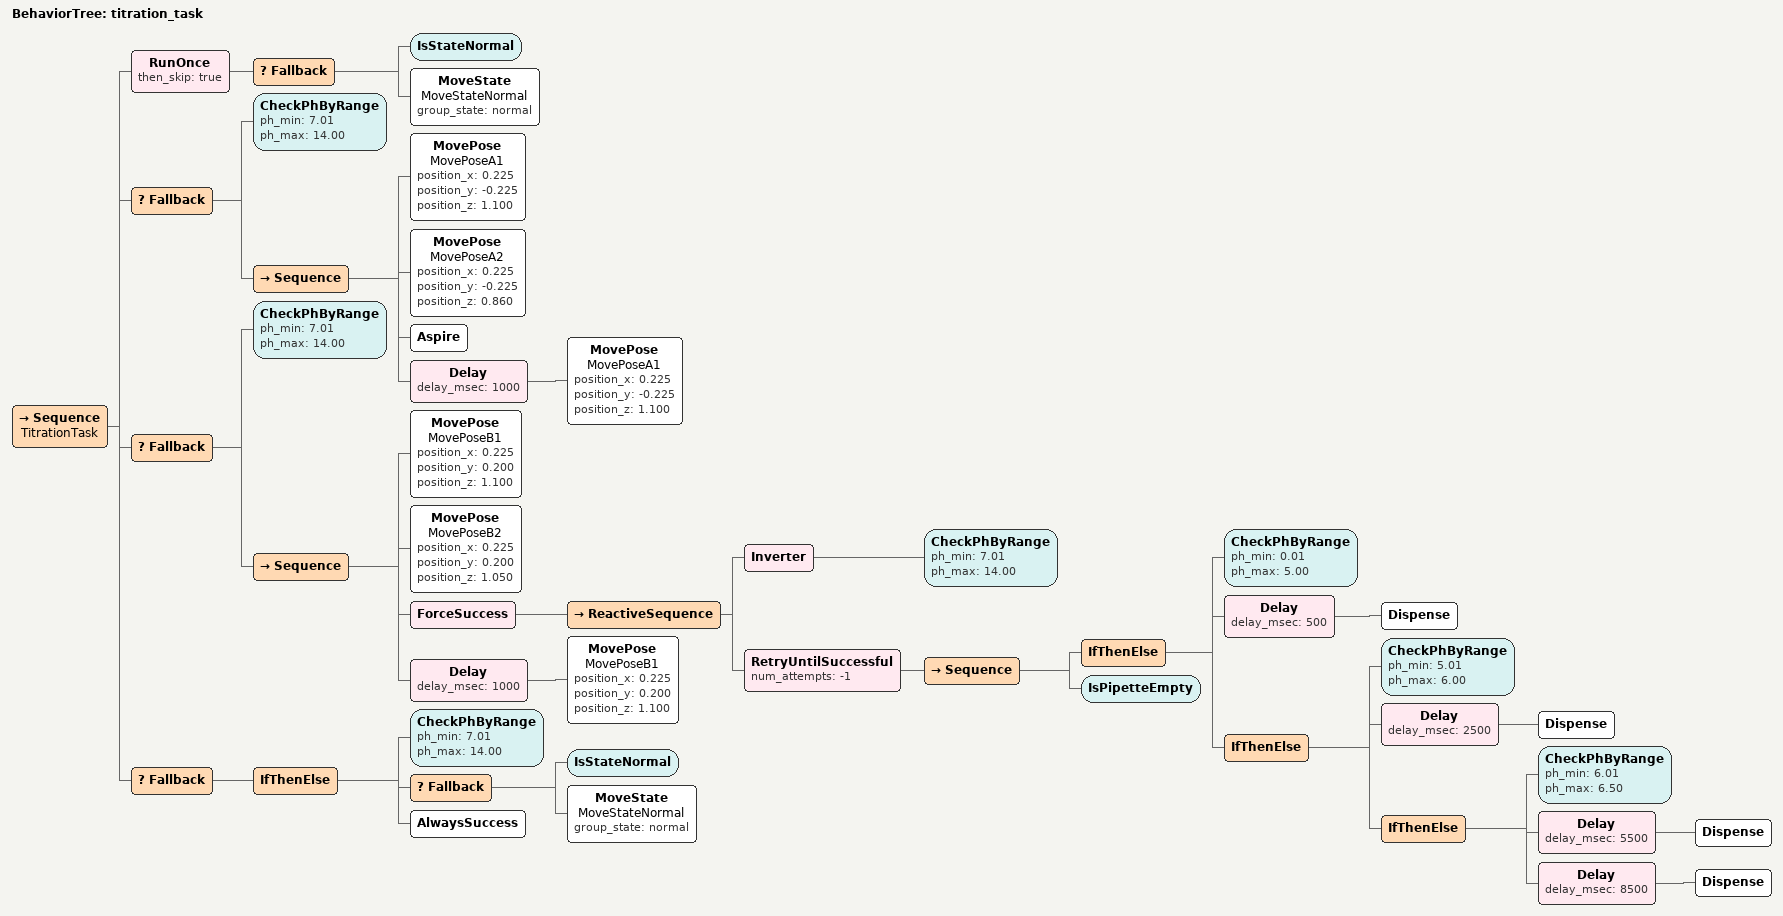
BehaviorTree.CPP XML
<?xml version="1.0" encoding="UTF-8"?>
<root BTCPP_format="4"
      main_tree_to_execute="titration_task">
  <BehaviorTree ID="titration_task">
    <Sequence name="TitrationTask">
      <RunOnce then_skip="true">
        <Fallback>
          <IsStateNormal/>
          <MoveState name="MoveStateNormal"
                     group_state="normal"/>
        </Fallback>
      </RunOnce>
      <Fallback>
        <CheckPhByRange ph_min="7.01"
                        ph_max="14.00"/>
        <Sequence>
          <MovePose name="MovePoseA1"
                    position_x="0.225"
                    position_y="-0.225"
                    position_z="1.100"/>
          <MovePose name="MovePoseA2"
                    position_x="0.225"
                    position_y="-0.225"
                    position_z="0.860"/>
          <Aspire/>
          <Delay delay_msec="1000">
            <MovePose name="MovePoseA1"
                      position_x="0.225"
                      position_y="-0.225"
                      position_z="1.100"/>
          </Delay>
        </Sequence>
      </Fallback>
      <Fallback>
        <CheckPhByRange ph_min="7.01"
                        ph_max="14.00"/>
        <Sequence>
          <MovePose name="MovePoseB1"
                    position_x="0.225"
                    position_y="0.200"
                    position_z="1.100"/>
          <MovePose name="MovePoseB2"
                    position_x="0.225"
                    position_y="0.200"
                    position_z="1.050"/>
          <ForceSuccess>
            <ReactiveSequence>
              <Inverter>
                <CheckPhByRange ph_min="7.01"
                                ph_max="14.00"/>
              </Inverter>
              <RetryUntilSuccessful num_attempts="-1">
                <Sequence>
                  <IfThenElse>
                    <CheckPhByRange ph_min="0.01"
                                    ph_max="5.00"/>
                    <Delay delay_msec="500">
                      <Dispense/>
                    </Delay>
                    <IfThenElse>
                      <CheckPhByRange ph_min="5.01"
                                      ph_max="6.00"/>
                      <Delay delay_msec="2500">
                        <Dispense/>
                      </Delay>
                      <IfThenElse>
                        <CheckPhByRange ph_min="6.01"
                                        ph_max="6.50"/>
                        <Delay delay_msec="5500">
                          <Dispense/>
                        </Delay>
                        <Delay delay_msec="8500">
                          <Dispense/>
                        </Delay>
                      </IfThenElse>
                    </IfThenElse>
                  </IfThenElse>
                  <IsPipetteEmpty/>
                </Sequence>
              </RetryUntilSuccessful>
            </ReactiveSequence>
          </ForceSuccess>
          <Delay delay_msec="1000">
            <MovePose name="MovePoseB1"
                      position_x="0.225"
                      position_y="0.200"
                      position_z="1.100"/>
          </Delay>
        </Sequence>
      </Fallback>
      <Fallback>
        <IfThenElse>
          <CheckPhByRange ph_min="7.01"
                          ph_max="14.00"/>
          <Fallback>
            <IsStateNormal/>
            <MoveState name="MoveStateNormal"
                       group_state="normal"/>
          </Fallback>
          <AlwaysSuccess/>
        </IfThenElse>
      </Fallback>
    </Sequence>
  </BehaviorTree>

</root>
